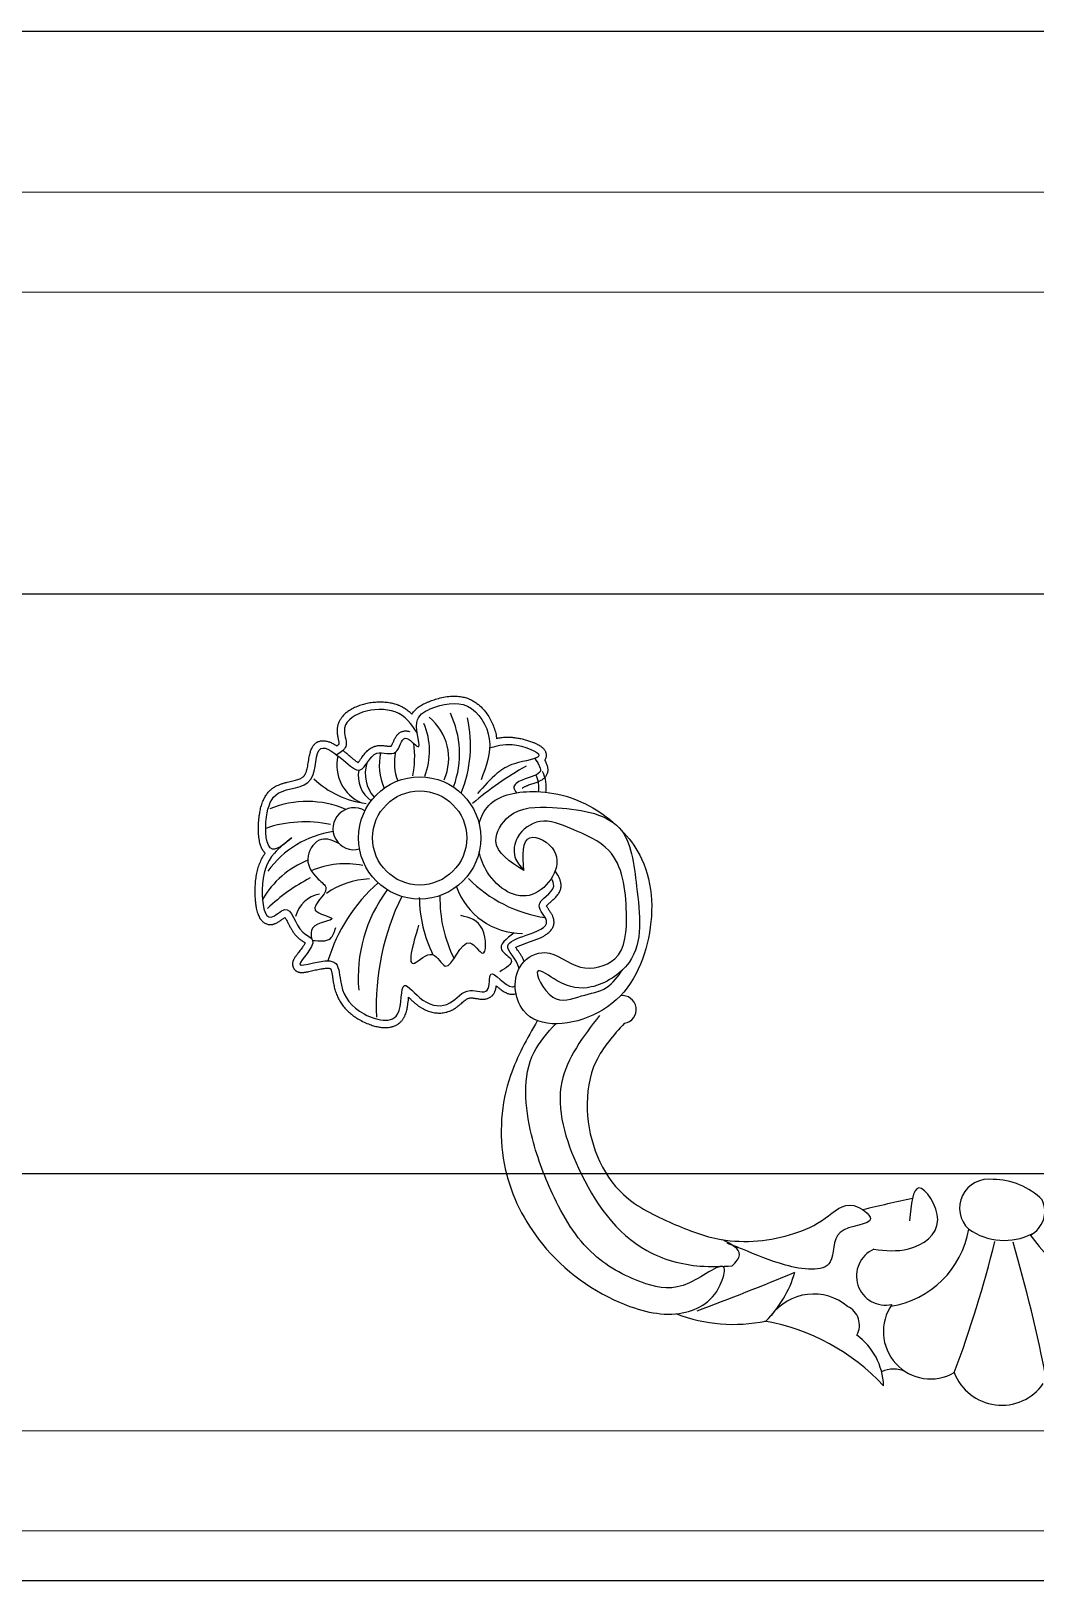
# Model space of a CAD drawing. Header units: millimetres. Extents: x -159343 to -156938, y -78749 to -77939.
# Drawn here: x -158958.1 to -158895, y -78577.1 to -78479.6 of the extents above; entities that cross this region are included whole.
import ezdxf

# ---------------------------------------------------------------- set-up
doc = ezdxf.new("R2010")
doc.units = ezdxf.units.MM
doc.header["$LTSCALE"] = 2
doc.header["$MEASUREMENT"] = 0
doc.layers.get('0').update_dxf_attribs({"linetype": 'CONTINUOUS'})
doc.layers.add('刀型线', color=67, linetype='CONTINUOUS', lineweight=9)
doc.layers.add('标注', color=7, linetype='CONTINUOUS', lineweight=25)
doc.layers.add('图层3', color=3, linetype='CONTINUOUS')
doc.layers.add('家具', color=3, linetype='CONTINUOUS')

# ---------------------------------------------------------------- blocks, each defined once
blk = doc.blocks.new('23545')
for radius in [3.842, 2.958]:
    blk.add_circle((54464.371, -41141.657), radius)
for centre, radius, start, end in [((54462.855, -41136.664), 3.342, 336.44436, 50.96104), ((54460.843, -41136.369), 6.032, 340.42007, 25.19403), ((54459.61, -41135.845), 7.956, 337.91099, 12.56486), ((54460.651, -41136.177), 4.341, 338.40041, 23.29096), ((54465.41, -41137.064), 3.58, 167.72608, 204.11094), ((54466.052, -41136.916), 3.273, 168.61836, 200.67154), ((54457.547, -41136.53), 6.511, 349.12274, 7.1763), ((54461.722, -41137.094), 2.559, 166.39477, 247.01781), ((54463.233, -41137.608), 2.283, 163.47918, 220.77994), ((54482.524, -41157.192), 23.096, 119.76304, 129.92913), ((54461.733, -41133.691), 5.846, 226.49109, 262.83866), ((54462.373, -41137.77), 1.864, 168.16374, 235.84369), ((54470.164, -41138.471), 1.71, 350.73183, 27.11846), ((54470.164, -41138.471), 2.171, 350.73183, 27.11846), ((54457.296, -41145.509), 6.148, 66.69375, 112.41128), ((54460.235, -41141.078), 1.317, 58.38064, 285.68382), ((54457.163, -41148.309), 7.664, 77.95507, 108.80996), ((54459.799, -41147.309), 6.115, 98.16224, 144.41889), ((54459.485, -41148.404), 5.766, 111.88554, 150.06115), ((54459.706, -41148.625), 5.351, 78.29183, 113.69683), ((54462.717, -41154.308), 11.409, 117.30424, 133.8957), ((54461.347, -41149.082), 4.85, 91.61808, 125.80493), ((54469.038, -41152.636), 10.937, 131.7306, 162.69435), ((54469.655, -41150.408), 9.15, 143.11408, 185.09067), ((54470.835, -41143.258), 4.398, 199.44877, 270.0665), ((54473.55, -41138.174), 8.586, 224.67014, 261.39942), ((54458.427, -41147.073), 1.918, 100.94482, 165.35263), ((54477.378, -41152.243), 15.737, 153.93643, 182.47718), ((54472.768, -41145.284), 8.424, 180.72103, 206.16035), ((54474.029, -41145.478), 8.384, 178.65045, 206.65674), ((54477.116, -41152.44), 0.875, 278.37858, 98.2556), ((54500.142, -41164.924), 1.815, 80.99468, 226.94773), ((54500.441, -41167.467), 4.337, 44.83837, 90.20666), ((54531.542, -41330.627), 170.199, 102.27413, 103.35158), ((54501.991, -41165.129), 1.687, 297.61707, 25.22765), ((54493.052, -41165.235), 5.938, 279.11929, 350.15561), ((54501.14, -41163.058), 3.898, 234.97166, 296.58082), ((54493.671, -41169.192), 1.832, 113.69006, 282.63831), ((54424.523, -41147.983), 78.368, 339.63029, 345.93389), ((54405.252, -41195.118), 100.429, 11.11444, 16.21969), ((54544.607, -41133.917), 53.102, 217.96023, 226.21257), ((54430.202, -41031.321), 149.259, 290.23013, 292.76608), ((54481.287, -41167.065), 6.936, 314.38106, 344.21116), ((54489.145, -41173.655), 3.328, 50.12581, 143.31016), ((54490.729, -41172.274), 1.296, 330.76108, 64.90837), ((54496.504, -41172.688), 2.972, 144.90744, 300.01834), ((54484.099, -41162.261), 9.971, 248.96469, 281.8002), ((54483.75, -41185.228), 13.397, 43.01167, 79.99563), ((54489.408, -41176.244), 4.141, 2.15212, 53.70844), ((54494.172, -41176.877), 1.832, 65.6532, 114.32885), ((54500.972, -41174.128), 3.19, 200.81214, 324.95177)]:
    blk.add_arc(centre, radius, start, end)
for points in [[(54456.337, -41141.641), (54455.117, -41142.357), (54454.741, -41140.331), (54455.481, -41138.845), (54457.525, -41137.966), (54458.153, -41136.035), (54459.578, -41136.773), (54460.629, -41137.373), (54461.67, -41136.336), (54462.869, -41136.249), (54463.464, -41135.387), (54464.266, -41135.916), (54464.188, -41134.403), (54465.034, -41133.549), (54467.37, -41133.372), (54468.752, -41135.43), (54468.23, -41137.994)], [(54464.217, -41135.048), (54462.824, -41133.73), (54459.636, -41134.95), (54459.732, -41135.897), (54459.157, -41136.432)], [(54468.777, -41135.997), (54470.189, -41135.791), (54471.868, -41136.474), (54470.34, -41136.991), (54469.25, -41137.586), (54468.013, -41138.868)], [(54471.609, -41136.653), (54471.963, -41137.421), (54470.811, -41138.013), (54470.292, -41138.5), (54470.469, -41138.814)], [(54470.916, -41143.702), (54469.161, -41141.833), (54469.987, -41140.305), (54472.727, -41139.745), (54476.915, -41141.02), (54478.012, -41144.706), (54477.535, -41149.483), (54475.153, -41151.025), (54473.027, -41150.634), (54471.815, -41150.012), (54472.735, -41151.66), (54474.551, -41151.589), (54476.124, -41151.056), (54477.145, -41149.934)], [(54459.295, -41142), (54458.203, -41141.745), (54457.354, -41142.784), (54457.998, -41144.247), (54458.481, -41144.827), (54457.81, -41146.185), (54458.86, -41146.72), (54457.649, -41147.309), (54457.573, -41147.988)], [(54464.306, -41147.145), (54464.041, -41149.52), (54465.188, -41148.992), (54465.981, -41149.707), (54467.533, -41148.252), (54468.328, -41148.904), (54468.313, -41147.399), (54466.96, -41146.54)], [(54457.638, -41148.093), (54458.757, -41147.971), (54459.093, -41147.292)], [(54475.675, -41152.816), (54473.309, -41156.987), (54474.36, -41162.419), (54478.66, -41167.595), (54482.014, -41168.566), (54484.031, -41168.559)], [(54471.768, -41153.142), (54470.08, -41156.596), (54469.687, -41162.126), (54471.84, -41166.873), (54476.971, -41170.852), (54480.694, -41171.547), (54483.272, -41169.758), (54483.523, -41168.686), (54481.332, -41169.624), (54478.593, -41169.68), (54475.338, -41167.849), (54472.724, -41164.022), (54471.402, -41160.309), (54471.567, -41155.132), (54472.924, -41153.341)], [(54477.243, -41153.306), (54475.463, -41155.695), (54474.909, -41158.756), (54477.192, -41164.076), (54480.273, -41165.885), (54483.322, -41166.895), (54487.899, -41166.528), (54489.87, -41165.564), (54491.664, -41164.766), (54492.722, -41165.599), (54490.812, -41166.45), (54490.181, -41168.312), (54487.379, -41168.507), (54484.672, -41167.508), (54483.714, -41167.135)], [(54492.935, -41167.514), (54495.12, -41167.48), (54496.945, -41165.668), (54495.762, -41163.656), (54495.176, -41165.715)], [(54484.031, -41168.559), (54484.486, -41167.853), (54483.432, -41166.913)]]:
    blk.add_spline(points, degree=3)
for points, knots in [([(54463.884, -41133.882), (54463.813, -41133.812), (54463.738, -41133.744), (54463.574, -41133.614), (54463.485, -41133.551), (54463.296, -41133.437), (54463.196, -41133.385), (54463.064, -41133.329), (54463.038, -41133.319), (54462.99, -41133.301), (54462.969, -41133.293), (54462.927, -41133.278), (54462.905, -41133.271), (54462.841, -41133.25), (54462.797, -41133.237), (54462.648, -41133.198), (54462.54, -41133.176), (54462.32, -41133.143), (54462.209, -41133.132), (54461.984, -41133.12), (54461.871, -41133.119), (54461.643, -41133.126), (54461.529, -41133.135), (54461.303, -41133.161), (54461.19, -41133.179), (54460.967, -41133.224), (54460.857, -41133.251), (54460.641, -41133.314), (54460.535, -41133.351), (54460.33, -41133.434), (54460.23, -41133.48), (54460.037, -41133.584), (54459.945, -41133.641), (54459.792, -41133.753), (54459.728, -41133.804), (54459.609, -41133.914), (54459.553, -41133.973), (54459.458, -41134.089), (54459.419, -41134.143), (54459.348, -41134.259), (54459.315, -41134.319), (54459.26, -41134.446), (54459.237, -41134.512), (54459.201, -41134.648), (54459.188, -41134.719), (54459.179, -41134.812), (54459.178, -41134.834), (54459.176, -41134.873), (54459.175, -41134.891), (54459.175, -41134.922), (54459.175, -41134.936), (54459.176, -41134.96), (54459.176, -41134.97), (54459.178, -41135.005), (54459.179, -41135.03), (54459.186, -41135.1), (54459.192, -41135.143), (54459.205, -41135.225), (54459.213, -41135.265), (54459.228, -41135.34), (54459.236, -41135.376), (54459.251, -41135.445), (54459.258, -41135.477), (54459.271, -41135.538), (54459.277, -41135.567), (54459.286, -41135.619), (54459.29, -41135.642), (54459.295, -41135.684), (54459.296, -41135.701), (54459.296, -41135.726), (54459.296, -41135.734), (54459.295, -41135.747), (54459.295, -41135.751), (54459.294, -41135.753), (54459.294, -41135.753), (54459.294, -41135.753)], [124.013197, 124.013197, 124.013197, 124.013197, 154.151526, 154.151526, 184.981832, 184.981832, 215.812137, 215.812137, 223.230654, 223.230654, 229.119389, 229.119389, 235.008124, 235.008124, 246.785594, 246.785594, 275.130973, 275.130973, 303.476352, 303.476352, 331.821731, 331.821731, 360.167111, 360.167111, 388.51249, 388.51249, 416.857869, 416.857869, 445.203248, 445.203248, 473.548628, 473.548628, 501.894007, 501.894007, 523.208012, 523.208012, 544.522018, 544.522018, 561.88202, 561.88202, 579.242022, 579.242022, 596.602024, 596.602024, 613.962026, 613.962026, 619.24629, 619.24629, 623.392399, 623.392399, 626.712776, 626.712776, 629.088009, 629.088009, 635.178413, 635.178413, 646.548216, 646.548216, 657.918018, 657.918018, 669.28782, 669.28782, 680.657622, 680.657622, 692.027425, 692.027425, 703.397227, 703.397227, 714.767029, 714.767029, 723.30435, 723.30435, 731.841672, 731.841672, 732.028621, 732.028621, 732.028621, 732.028621]), ([(54463.884, -41133.882), (54463.893, -41133.867), (54463.901, -41133.853), (54463.932, -41133.802), (54463.956, -41133.766), (54464.007, -41133.699), (54464.033, -41133.667), (54464.088, -41133.607), (54464.116, -41133.578), (54464.188, -41133.511), (54464.233, -41133.474), (54464.323, -41133.406), (54464.369, -41133.375), (54464.461, -41133.318), (54464.507, -41133.292), (54464.599, -41133.242), (54464.645, -41133.22), (54464.718, -41133.185), (54464.746, -41133.173), (54464.801, -41133.148), (54464.829, -41133.136), (54464.883, -41133.113), (54464.911, -41133.101), (54464.994, -41133.068), (54465.05, -41133.046), (54465.218, -41132.983), (54465.333, -41132.945), (54465.589, -41132.869), (54465.731, -41132.834), (54466.019, -41132.778), (54466.165, -41132.758), (54466.428, -41132.74), (54466.547, -41132.738), (54466.783, -41132.749), (54466.901, -41132.762), (54467.117, -41132.801), (54467.214, -41132.825), (54467.352, -41132.869), (54467.394, -41132.884), (54467.471, -41132.914), (54467.508, -41132.929), (54467.562, -41132.954), (54467.581, -41132.963), (54467.619, -41132.981), (54467.637, -41132.99), (54467.693, -41133.019), (54467.729, -41133.039), (54467.836, -41133.103), (54467.905, -41133.149), (54468.037, -41133.247), (54468.101, -41133.3), (54468.257, -41133.441), (54468.345, -41133.533), (54468.511, -41133.728), (54468.588, -41133.831), (54468.73, -41134.045), (54468.795, -41134.156), (54468.912, -41134.384), (54468.965, -41134.501), (54469.057, -41134.739), (54469.097, -41134.861), (54469.162, -41135.106), (54469.188, -41135.23), (54469.209, -41135.368), (54469.211, -41135.382), (54469.213, -41135.397)], [2201.175615, 2201.175615, 2201.175615, 2201.175615, 2204.896537, 2204.896537, 2214.513598, 2214.513598, 2224.130658, 2224.130658, 2233.747718, 2233.747718, 2248.116935, 2248.116935, 2262.486153, 2262.486153, 2276.85537, 2276.85537, 2291.224588, 2291.224588, 2300.082828, 2300.082828, 2309.060963, 2309.060963, 2318.039099, 2318.039099, 2335.995371, 2335.995371, 2371.907914, 2371.907914, 2415.547035, 2415.547035, 2459.186156, 2459.186156, 2494.299778, 2494.299778, 2529.4134, 2529.4134, 2558.723023, 2558.723023, 2571.45382, 2571.45382, 2582.704452, 2582.704452, 2588.655999, 2588.655999, 2594.607547, 2594.607547, 2606.510642, 2606.510642, 2630.316832, 2630.316832, 2654.123022, 2654.123022, 2691.075359, 2691.075359, 2728.027697, 2728.027697, 2764.980035, 2764.980035, 2801.932372, 2801.932372, 2838.88471, 2838.88471, 2875.837048, 2875.837048, 2880.064369, 2880.064369, 2880.064369, 2880.064369]), ([(54462.576, -41135.891), (54462.578, -41135.889), (54462.579, -41135.887), (54462.583, -41135.881), (54462.587, -41135.876), (54462.597, -41135.86), (54462.605, -41135.846), (54462.622, -41135.815), (54462.631, -41135.798), (54462.65, -41135.759), (54462.66, -41135.737), (54462.681, -41135.692), (54462.692, -41135.669), (54462.714, -41135.619), (54462.725, -41135.593), (54462.749, -41135.539), (54462.761, -41135.512), (54462.788, -41135.456), (54462.802, -41135.427), (54462.833, -41135.368), (54462.85, -41135.338), (54462.883, -41135.284), (54462.898, -41135.26), (54462.933, -41135.212), (54462.952, -41135.188), (54462.992, -41135.144), (54463.01, -41135.124), (54463.052, -41135.086), (54463.076, -41135.066), (54463.122, -41135.033), (54463.145, -41135.019), (54463.193, -41134.992), (54463.219, -41134.98), (54463.274, -41134.958), (54463.303, -41134.949), (54463.363, -41134.935), (54463.394, -41134.93), (54463.433, -41134.927), (54463.441, -41134.927), (54463.457, -41134.926), (54463.465, -41134.926), (54463.488, -41134.926), (54463.502, -41134.926), (54463.545, -41134.929), (54463.572, -41134.932), (54463.622, -41134.941), (54463.646, -41134.947), (54463.691, -41134.96), (54463.712, -41134.967), (54463.736, -41134.975), (54463.739, -41134.977), (54463.742, -41134.978)], [1765.250202, 1765.250202, 1765.250202, 1765.250202, 1767.413849, 1767.413849, 1771.741142, 1771.741142, 1779.963249, 1779.963249, 1788.185355, 1788.185355, 1796.407461, 1796.407461, 1804.629568, 1804.629568, 1812.851674, 1812.851674, 1821.07378, 1821.07378, 1829.295887, 1829.295887, 1837.517993, 1837.517993, 1843.733585, 1843.733585, 1849.949176, 1849.949176, 1854.815947, 1854.815947, 1859.682717, 1859.682717, 1863.624139, 1863.624139, 1867.56556, 1867.56556, 1871.506982, 1871.506982, 1875.448404, 1875.448404, 1876.451967, 1876.451967, 1877.45553, 1877.45553, 1879.462656, 1879.462656, 1883.36741, 1883.36741, 1887.272164, 1887.272164, 1891.176918, 1891.176918, 1891.777156, 1891.777156, 1891.777156, 1891.777156]), ([(54469.213, -41135.397), (54469.26, -41135.386), (54469.308, -41135.376), (54469.448, -41135.351), (54469.543, -41135.338), (54469.739, -41135.321), (54469.842, -41135.316), (54469.99, -41135.318), (54470.031, -41135.319), (54470.11, -41135.323), (54470.148, -41135.325), (54470.22, -41135.331), (54470.256, -41135.334), (54470.327, -41135.342), (54470.363, -41135.347), (54470.489, -41135.365), (54470.581, -41135.381), (54470.764, -41135.418), (54470.855, -41135.44), (54471.036, -41135.487), (54471.124, -41135.513), (54471.298, -41135.568), (54471.382, -41135.598), (54471.521, -41135.651), (54471.577, -41135.675), (54471.686, -41135.723), (54471.739, -41135.748), (54471.824, -41135.793), (54471.857, -41135.811), (54471.923, -41135.85), (54471.955, -41135.871), (54472.009, -41135.909), (54472.032, -41135.926), (54472.076, -41135.962), (54472.099, -41135.981), (54472.138, -41136.019), (54472.155, -41136.037), (54472.189, -41136.075), (54472.205, -41136.097), (54472.234, -41136.139), (54472.247, -41136.159), (54472.271, -41136.203), (54472.282, -41136.227), (54472.3, -41136.275), (54472.308, -41136.298), (54472.32, -41136.346), (54472.324, -41136.372), (54472.33, -41136.425), (54472.331, -41136.453), (54472.328, -41136.51), (54472.325, -41136.538), (54472.314, -41136.589), (54472.308, -41136.611), (54472.294, -41136.653), (54472.286, -41136.673), (54472.268, -41136.711), (54472.258, -41136.728), (54472.243, -41136.754), (54472.237, -41136.762), (54472.232, -41136.771)], [70.317075, 70.317075, 70.317075, 70.317075, 86.053018, 86.053018, 114.737358, 114.737358, 143.421697, 143.421697, 154.486639, 154.486639, 164.075337, 164.075337, 172.971691, 172.971691, 181.868044, 181.868044, 204.435942, 204.435942, 227.00384, 227.00384, 249.571737, 249.571737, 272.139635, 272.139635, 288.382513, 288.382513, 304.625391, 304.625391, 315.730985, 315.730985, 326.836579, 326.836579, 335.01176, 335.01176, 343.186941, 343.186941, 349.4926, 349.4926, 355.79826, 355.79826, 360.744503, 360.744503, 365.690747, 365.690747, 369.655522, 369.655522, 373.620297, 373.620297, 377.585072, 377.585072, 381.549847, 381.549847, 384.730442, 384.730442, 387.911036, 387.911036, 391.091631, 391.091631, 392.810012, 392.810012, 392.810012, 392.810012]), ([(54454.653, -41142.606), (54454.643, -41142.597), (54454.634, -41142.587), (54454.604, -41142.556), (54454.585, -41142.533), (54454.55, -41142.488), (54454.533, -41142.465), (54454.495, -41142.406), (54454.474, -41142.37), (54454.437, -41142.296), (54454.42, -41142.259), (54454.39, -41142.184), (54454.376, -41142.146), (54454.352, -41142.07), (54454.34, -41142.031), (54454.315, -41141.931), (54454.301, -41141.87), (54454.279, -41141.745), (54454.269, -41141.681), (54454.254, -41141.552), (54454.248, -41141.486), (54454.238, -41141.353), (54454.235, -41141.286), (54454.229, -41141.079), (54454.231, -41140.937), (54454.244, -41140.654), (54454.256, -41140.513), (54454.276, -41140.34), (54454.28, -41140.305), (54454.295, -41140.191), (54454.307, -41140.113), (54454.341, -41139.924), (54454.365, -41139.815), (54454.422, -41139.601), (54454.455, -41139.497), (54454.525, -41139.315), (54454.56, -41139.237), (54454.639, -41139.084), (54454.683, -41139.01), (54454.781, -41138.868), (54454.834, -41138.8), (54454.943, -41138.683), (54454.996, -41138.633), (54455.109, -41138.54), (54455.169, -41138.496), (54455.243, -41138.451), (54455.253, -41138.444), (54455.274, -41138.432), (54455.284, -41138.426), (54455.316, -41138.409), (54455.337, -41138.397), (54455.4, -41138.365), (54455.442, -41138.346), (54455.548, -41138.3), (54455.612, -41138.277), (54455.739, -41138.234), (54455.802, -41138.216), (54455.927, -41138.181), (54455.989, -41138.165), (54456.111, -41138.136), (54456.171, -41138.122), (54456.288, -41138.095), (54456.345, -41138.081), (54456.455, -41138.055), (54456.509, -41138.041), (54456.611, -41138.013), (54456.659, -41137.998), (54456.751, -41137.967), (54456.793, -41137.952), (54456.872, -41137.918), (54456.908, -41137.901), (54456.966, -41137.869), (54456.989, -41137.854), (54457.032, -41137.824), (54457.051, -41137.809), (54457.086, -41137.778), (54457.101, -41137.762), (54457.12, -41137.739), (54457.126, -41137.732), (54457.134, -41137.721), (54457.137, -41137.717), (54457.142, -41137.709), (54457.145, -41137.706), (54457.152, -41137.694), (54457.157, -41137.686), (54457.174, -41137.658), (54457.186, -41137.635), (54457.209, -41137.583), (54457.221, -41137.555), (54457.243, -41137.493), (54457.254, -41137.46), (54457.274, -41137.389), (54457.284, -41137.351), (54457.306, -41137.257), (54457.319, -41137.198), (54457.342, -41137.076), (54457.353, -41137.013), (54457.374, -41136.884), (54457.385, -41136.819), (54457.406, -41136.688), (54457.417, -41136.622), (54457.439, -41136.507), (54457.449, -41136.457), (54457.471, -41136.357), (54457.483, -41136.307), (54457.509, -41136.219), (54457.521, -41136.181), (54457.548, -41136.105), (54457.563, -41136.066), (54457.595, -41135.997), (54457.611, -41135.967), (54457.647, -41135.905), (54457.667, -41135.875), (54457.708, -41135.82), (54457.728, -41135.796), (54457.772, -41135.749), (54457.796, -41135.727), (54457.849, -41135.683), (54457.878, -41135.663), (54457.923, -41135.636), (54457.937, -41135.628), (54457.966, -41135.613), (54457.981, -41135.607), (54458.026, -41135.588), (54458.057, -41135.577), (54458.118, -41135.56), (54458.148, -41135.554), (54458.208, -41135.546), (54458.237, -41135.543), (54458.294, -41135.541), (54458.322, -41135.541), (54458.376, -41135.545), (54458.403, -41135.548), (54458.467, -41135.557), (54458.504, -41135.565), (54458.577, -41135.583), (54458.612, -41135.593), (54458.68, -41135.617), (54458.714, -41135.63), (54458.78, -41135.658), (54458.812, -41135.673), (54458.894, -41135.713), (54458.943, -41135.739), (54459.039, -41135.794), (54459.087, -41135.824), (54459.145, -41135.861), (54459.156, -41135.868), (54459.166, -41135.875)], [197.097982, 197.097982, 197.097982, 197.097982, 200.37392, 200.37392, 207.692731, 207.692731, 215.011542, 215.011542, 226.243212, 226.243212, 237.474881, 237.474881, 248.70655, 248.70655, 259.93822, 259.93822, 277.168875, 277.168875, 294.39953, 294.39953, 311.630185, 311.630185, 328.86084, 328.86084, 364.465033, 364.465033, 400.069227, 400.069227, 409.387485, 409.387485, 430.194786, 430.194786, 460.62032, 460.62032, 491.045853, 491.045853, 515.289359, 515.289359, 539.532866, 539.532866, 563.776372, 563.776372, 583.863894, 583.863894, 603.951415, 603.951415, 607.224509, 607.224509, 610.497603, 610.497603, 617.043791, 617.043791, 630.136166, 630.136166, 649.929385, 649.929385, 669.722604, 669.722604, 689.515823, 689.515823, 709.309042, 709.309042, 729.102261, 729.102261, 748.895481, 748.895481, 768.6887, 768.6887, 788.481919, 788.481919, 808.275138, 808.275138, 824.103203, 824.103203, 839.931268, 839.931268, 855.759333, 855.759333, 861.562474, 861.562474, 865.345262, 865.345262, 868.428287, 868.428287, 874.594335, 874.594335, 888.535504, 888.535504, 902.476673, 902.476673, 916.417843, 916.417843, 930.359012, 930.359012, 950.327319, 950.327319, 970.295626, 970.295626, 990.263933, 990.263933, 1010.23224, 1010.23224, 1025.500916, 1025.500916, 1040.769592, 1040.769592, 1052.492634, 1052.492634, 1064.215675, 1064.215675, 1073.42842, 1073.42842, 1082.641164, 1082.641164, 1089.859344, 1089.859344, 1097.077525, 1097.077525, 1104.295706, 1104.295706, 1107.52697, 1107.52697, 1110.758235, 1110.758235, 1117.389737, 1117.389737, 1124.02124, 1124.02124, 1130.652743, 1130.652743, 1137.284245, 1137.284245, 1143.915748, 1143.915748, 1153.852605, 1153.852605, 1163.789462, 1163.789462, 1173.726319, 1173.726319, 1183.663175, 1183.663175, 1198.880467, 1198.880467, 1214.097758, 1214.097758, 1217.411417, 1217.411417, 1217.411417, 1217.411417]), ([(54459.294, -41135.753), (54459.294, -41135.754), (54459.292, -41135.757), (54459.287, -41135.765), (54459.283, -41135.77), (54459.272, -41135.782), (54459.266, -41135.789), (54459.25, -41135.806), (54459.24, -41135.814), (54459.213, -41135.838), (54459.195, -41135.853), (54459.171, -41135.871), (54459.169, -41135.873), (54459.166, -41135.875)], [750.262642, 750.262642, 750.262642, 750.262642, 758.436962, 758.436962, 766.611282, 766.611282, 774.785602, 774.785602, 782.959922, 782.959922, 795.018473, 795.018473, 796.270114, 796.270114, 796.270114, 796.270114]), ([(54459.551, -41136.154), (54459.585, -41136.181), (54459.62, -41136.209), (54459.701, -41136.275), (54459.747, -41136.313), (54459.814, -41136.369), (54459.834, -41136.386), (54459.87, -41136.417), (54459.886, -41136.431), (54459.933, -41136.47), (54459.962, -41136.496), (54460.041, -41136.564), (54460.089, -41136.606), (54460.181, -41136.684), (54460.225, -41136.72), (54460.299, -41136.779), (54460.331, -41136.803), (54460.389, -41136.845), (54460.416, -41136.863), (54460.458, -41136.889), (54460.475, -41136.899), (54460.493, -41136.908), (54460.496, -41136.91), (54460.5, -41136.912)], [1258.75979, 1258.75979, 1258.75979, 1258.75979, 1270.035728, 1270.035728, 1285.580913, 1285.580913, 1292.403028, 1292.403028, 1297.948871, 1297.948871, 1308.509096, 1308.509096, 1326.48419, 1326.48419, 1344.459284, 1344.459284, 1358.772208, 1358.772208, 1373.085132, 1373.085132, 1384.271469, 1384.271469, 1386.96384, 1386.96384, 1386.96384, 1386.96384]), ([(54460.5, -41136.912), (54460.51, -41136.9), (54460.522, -41136.887), (54460.549, -41136.854), (54460.564, -41136.836), (54460.595, -41136.795), (54460.611, -41136.773), (54460.645, -41136.725), (54460.663, -41136.7), (54460.7, -41136.647), (54460.72, -41136.62), (54460.767, -41136.552), (54460.797, -41136.511), (54460.859, -41136.428), (54460.892, -41136.385), (54460.963, -41136.3), (54461.001, -41136.257), (54461.075, -41136.181), (54461.11, -41136.149), (54461.185, -41136.086), (54461.225, -41136.055), (54461.302, -41136.003), (54461.339, -41135.982), (54461.416, -41135.942), (54461.457, -41135.924), (54461.509, -41135.905), (54461.518, -41135.902), (54461.536, -41135.896), (54461.545, -41135.893), (54461.572, -41135.885), (54461.59, -41135.88), (54461.648, -41135.866), (54461.688, -41135.859), (54461.764, -41135.849), (54461.801, -41135.846), (54461.873, -41135.843), (54461.908, -41135.842), (54461.975, -41135.844), (54462.008, -41135.845), (54462.083, -41135.851), (54462.125, -41135.855), (54462.205, -41135.864), (54462.243, -41135.868), (54462.315, -41135.877), (54462.348, -41135.881), (54462.41, -41135.888), (54462.438, -41135.891), (54462.489, -41135.894), (54462.511, -41135.895), (54462.543, -41135.894), (54462.554, -41135.893), (54462.568, -41135.892), (54462.573, -41135.891), (54462.576, -41135.891)], [1473.587254, 1473.587254, 1473.587254, 1473.587254, 1484.017982, 1484.017982, 1494.44871, 1494.44871, 1504.879437, 1504.879437, 1515.310165, 1515.310165, 1525.740893, 1525.740893, 1540.126746, 1540.126746, 1554.512599, 1554.512599, 1568.898453, 1568.898453, 1580.081765, 1580.081765, 1591.265078, 1591.265078, 1600.115269, 1600.115269, 1608.96546, 1608.96546, 1610.811542, 1610.811542, 1612.657623, 1612.657623, 1616.349786, 1616.349786, 1624.66002, 1624.66002, 1632.970253, 1632.970253, 1641.280487, 1641.280487, 1649.59072, 1649.59072, 1661.230776, 1661.230776, 1672.870832, 1672.870832, 1684.510888, 1684.510888, 1696.150944, 1696.150944, 1707.791, 1707.791, 1716.531106, 1716.531106, 1721.859687, 1721.859687, 1721.859687, 1721.859687]), ([(54472.232, -41136.771), (54472.235, -41136.776), (54472.238, -41136.781), (54472.264, -41136.827), (54472.285, -41136.868), (54472.322, -41136.943), (54472.336, -41136.976), (54472.364, -41137.045), (54472.377, -41137.08), (54472.397, -41137.148), (54472.405, -41137.179), (54472.418, -41137.244), (54472.423, -41137.278), (54472.428, -41137.342), (54472.428, -41137.371), (54472.426, -41137.432), (54472.423, -41137.464), (54472.416, -41137.506), (54472.414, -41137.516), (54472.41, -41137.536), (54472.408, -41137.546), (54472.4, -41137.575), (54472.394, -41137.594), (54472.377, -41137.643), (54472.364, -41137.671), (54472.337, -41137.725), (54472.321, -41137.751), (54472.289, -41137.799), (54472.272, -41137.821), (54472.236, -41137.862), (54472.218, -41137.881), (54472.182, -41137.917), (54472.163, -41137.933), (54472.126, -41137.964), (54472.107, -41137.978), (54472.059, -41138.012), (54472.029, -41138.03), (54471.971, -41138.064), (54471.942, -41138.079), (54471.884, -41138.108), (54471.855, -41138.121), (54471.797, -41138.146), (54471.768, -41138.157), (54471.696, -41138.186), (54471.652, -41138.202), (54471.565, -41138.232), (54471.521, -41138.247), (54471.434, -41138.276), (54471.39, -41138.29), (54471.305, -41138.319), (54471.262, -41138.333), (54471.179, -41138.363), (54471.138, -41138.378), (54471.072, -41138.403), (54471.045, -41138.414), (54470.998, -41138.434), (54470.977, -41138.443), (54470.936, -41138.462), (54470.916, -41138.471), (54470.871, -41138.494), (54470.846, -41138.507), (54470.824, -41138.52)], [40.809193, 40.809193, 40.809193, 40.809193, 42.495219, 42.495219, 54.735844, 54.735844, 64.026002, 64.026002, 73.31616, 73.31616, 80.620352, 80.620352, 87.924544, 87.924544, 93.639636, 93.639636, 99.354728, 99.354728, 101.11378, 101.11378, 102.872832, 102.872832, 106.390937, 106.390937, 111.935737, 111.935737, 117.480537, 117.480537, 123.025337, 123.025337, 128.570137, 128.570137, 134.114937, 134.114937, 139.659737, 139.659737, 148.358368, 148.358368, 157.056998, 157.056998, 165.755629, 165.755629, 174.454259, 174.454259, 187.633656, 187.633656, 200.813052, 200.813052, 213.992448, 213.992448, 227.171845, 227.171845, 240.351241, 240.351241, 249.356152, 249.356152, 256.856042, 256.856042, 264.355931, 264.355931, 274.858457, 274.858457, 274.858457, 274.858457]), ([(54468.107, -41140.757), (54468.218, -41140.314), (54468.894, -41138.988), (54472.216, -41138.44), (54475.776, -41139.694), (54479.069, -41143.15), (54479.141, -41148.449), (54476.522, -41153.16), (54470.494, -41153.889), (54470.097, -41149.66), (54472.583, -41148.415), (54474.26, -41150.2), (54477.299, -41149.448), (54477.483, -41145.936), (54477.009, -41142.388), (54474.138, -41141.173), (54472.025, -41140.275), (54470.423, -41141.362), (54470.18, -41142.836), (54470.686, -41143.432), (54470.916, -41143.702), (54470.86, -41142.752), (54470.76, -41141.015), (54473.922, -41142.641), (54471.519, -41146.29), (54468.848, -41144.555), (54468.215, -41142.986), (54468.111, -41142.538)], [1520.772684, 1520.772684, 1520.772684, 1520.772684, 1677.525315, 2046.631684, 2539.147336, 3003.047091, 3631.184208, 4263.555598, 4812.858493, 5156.699383, 5347.856745, 5632.679408, 5893.626071, 6245.08474, 6724.940195, 7045.770818, 7286.659396, 7488.025369, 7633.682155, 7754.25441, 7754.25441, 7754.25441, 8001.185374, 8205.87036, 8567.470423, 8936.163423, 9079.989566, 9079.989566, 9079.989566, 9079.989566]), ([(54470.824, -41138.52), (54470.827, -41138.524), (54470.83, -41138.527), (54470.833, -41138.531), (54470.833, -41138.531), (54470.833, -41138.531)], [377.125134, 377.125134, 377.125134, 377.125134, 378.556282, 378.556282, 378.570738, 378.570738, 378.570738, 378.570738]), ([(54456.337, -41141.641), (54455.938, -41141.954), (54454.882, -41142.783), (54454.295, -41144.344), (54454.647, -41147.277), (54456.276, -41145.509), (54456.556, -41147.55), (54458.23, -41148.124), (54455.623, -41150.435), (54459.291, -41148.736), (54459.335, -41151.126), (54460.217, -41152.69), (54463.486, -41153.728), (54463.034, -41150.07), (54464.601, -41152.213), (54466.338, -41152.353), (54467.244, -41150.917), (54468.905, -41151.672), (54468.577, -41149.361), (54469.867, -41151.182), (54470.328, -41150.995), (54470.379, -41150.955)], [0, 0, 0, 0, 173.028622, 459.036791, 672.377874, 785.528233, 1000.963722, 1095.885372, 1294.717712, 1547.775924, 1690.880953, 1958.073756, 2240.199719, 2459.618102, 2634.555277, 2835.284358, 3012.10264, 3138.360395, 3258.973424, 3444.741507, 3471.464687, 3471.464687, 3471.464687, 3471.464687]), ([(54454.653, -41142.606), (54454.646, -41142.616), (54454.64, -41142.625), (54454.567, -41142.73), (54454.505, -41142.829), (54454.393, -41143.036), (54454.342, -41143.143), (54454.252, -41143.366), (54454.212, -41143.482), (54454.143, -41143.722), (54454.114, -41143.847), (54454.067, -41144.105), (54454.049, -41144.239), (54454.022, -41144.518), (54454.014, -41144.663), (54454.008, -41144.871), (54454.008, -41144.929), (54454.007, -41145.047), (54454.008, -41145.107), (54454.012, -41145.289), (54454.018, -41145.412), (54454.034, -41145.625), (54454.043, -41145.715), (54454.066, -41145.892), (54454.08, -41145.979), (54454.109, -41146.125), (54454.122, -41146.184), (54454.153, -41146.301), (54454.17, -41146.358), (54454.204, -41146.457), (54454.221, -41146.499), (54454.258, -41146.583), (54454.278, -41146.624), (54454.319, -41146.697), (54454.339, -41146.729), (54454.384, -41146.792), (54454.409, -41146.823), (54454.458, -41146.876), (54454.482, -41146.9), (54454.533, -41146.944), (54454.561, -41146.965), (54454.622, -41147.005), (54454.655, -41147.023), (54454.724, -41147.054), (54454.761, -41147.068), (54454.831, -41147.086), (54454.864, -41147.093), (54454.93, -41147.101), (54454.963, -41147.102), (54455.029, -41147.101), (54455.061, -41147.098), (54455.105, -41147.091), (54455.117, -41147.089), (54455.137, -41147.085), (54455.146, -41147.083), (54455.176, -41147.076), (54455.197, -41147.07), (54455.237, -41147.058), (54455.256, -41147.051), (54455.303, -41147.032), (54455.33, -41147.02), (54455.381, -41146.995), (54455.405, -41146.982), (54455.452, -41146.956), (54455.474, -41146.943), (54455.518, -41146.916), (54455.539, -41146.902), (54455.59, -41146.868), (54455.619, -41146.848), (54455.676, -41146.807), (54455.703, -41146.788), (54455.756, -41146.75), (54455.781, -41146.732), (54455.829, -41146.698), (54455.851, -41146.682), (54455.882, -41146.662), (54455.891, -41146.656), (54455.9, -41146.651)], [215.165782, 215.165782, 215.165782, 215.165782, 218.958652, 218.958652, 257.597592, 257.597592, 296.236531, 296.236531, 334.875471, 334.875471, 373.51441, 373.51441, 412.15335, 412.15335, 450.79229, 450.79229, 465.421163, 465.421163, 480.050037, 480.050037, 509.307785, 509.307785, 530.687254, 530.687254, 552.066723, 552.066723, 567.152876, 567.152876, 582.239029, 582.239029, 593.718154, 593.718154, 605.197279, 605.197279, 614.207646, 614.207646, 623.218013, 623.218013, 630.292221, 630.292221, 637.36643, 637.36643, 644.440639, 644.440639, 651.514847, 651.514847, 657.453612, 657.453612, 663.392377, 663.392377, 669.331141, 669.331141, 671.534655, 671.534655, 673.210002, 673.210002, 677.48717, 677.48717, 681.764337, 681.764337, 688.529529, 688.529529, 695.29472, 695.29472, 702.059912, 702.059912, 708.825103, 708.825103, 718.986845, 718.986845, 729.148586, 729.148586, 739.310327, 739.310327, 749.472069, 749.472069, 754.267105, 754.267105, 754.267105, 754.267105]), ([(54472.349, -41145.928), (54472.354, -41145.92), (54472.362, -41145.91), (54472.381, -41145.886), (54472.393, -41145.873), (54472.42, -41145.844), (54472.436, -41145.829), (54472.47, -41145.796), (54472.488, -41145.779), (54472.528, -41145.743), (54472.549, -41145.724), (54472.602, -41145.678), (54472.635, -41145.649), (54472.703, -41145.59), (54472.739, -41145.559), (54472.811, -41145.493), (54472.848, -41145.459), (54472.915, -41145.392), (54472.946, -41145.36), (54473.006, -41145.291), (54473.036, -41145.255), (54473.087, -41145.185), (54473.109, -41145.152), (54473.15, -41145.082), (54473.17, -41145.045), (54473.201, -41144.973), (54473.214, -41144.939), (54473.236, -41144.869), (54473.245, -41144.831), (54473.255, -41144.776), (54473.257, -41144.758), (54473.26, -41144.729), (54473.261, -41144.719), (54473.262, -41144.698), (54473.263, -41144.688), (54473.264, -41144.657), (54473.264, -41144.637), (54473.262, -41144.581), (54473.259, -41144.547), (54473.249, -41144.481), (54473.243, -41144.449), (54473.229, -41144.389), (54473.221, -41144.36), (54473.204, -41144.305), (54473.195, -41144.279), (54473.172, -41144.217), (54473.158, -41144.182), (54473.129, -41144.115), (54473.115, -41144.084), (54473.093, -41144.036), (54473.085, -41144.018), (54472.894, -41143.718)], [4280.133631, 4280.133631, 4280.133631, 4280.133631, 4289.638806, 4289.638806, 4299.143981, 4299.143981, 4308.649156, 4308.649156, 4318.154332, 4318.154332, 4327.659507, 4327.659507, 4341.092314, 4341.092314, 4354.525122, 4354.525122, 4367.95793, 4367.95793, 4379.183145, 4379.183145, 4390.40836, 4390.40836, 4399.189003, 4399.189003, 4407.969646, 4407.969646, 4415.043442, 4415.043442, 4422.117237, 4422.117237, 4425.327498, 4425.327498, 4427.201291, 4427.201291, 4429.075085, 4429.075085, 4432.822672, 4432.822672, 4439.66178, 4439.66178, 4446.500888, 4446.500888, 4453.339996, 4453.339996, 4460.179104, 4460.179104, 4470.15218, 4470.15218, 4480.125256, 4480.125256, 4486.23642, 4486.23642, 4486.23642, 4486.23642]), ([(54470.618, -41149.867), (54470.475, -41149.204), (54469.32, -41148.387), (54471.138, -41147.751), (54472.915, -41147.125), (54471.275, -41145.698), (54473.051, -41145.038), (54472.737, -41144.363), (54472.659, -41144.195)], [3589.07996, 3589.07996, 3589.07996, 3589.07996, 3777.572228, 3933.944149, 4119.251368, 4245.223946, 4426.142293, 4486.23642, 4486.23642, 4486.23642, 4486.23642]), ([(54470.412, -41148.538), (54470.432, -41148.526), (54470.456, -41148.513), (54470.51, -41148.485), (54470.54, -41148.47), (54470.605, -41148.441), (54470.64, -41148.426), (54470.713, -41148.395), (54470.752, -41148.38), (54470.858, -41148.339), (54470.926, -41148.314), (54471.07, -41148.262), (54471.144, -41148.236), (54471.296, -41148.183), (54471.374, -41148.156), (54471.529, -41148.1), (54471.608, -41148.071), (54471.763, -41148.01), (54471.84, -41147.979), (54471.974, -41147.92), (54472.032, -41147.893), (54472.144, -41147.836), (54472.2, -41147.806), (54472.295, -41147.749), (54472.336, -41147.722), (54472.416, -41147.666), (54472.455, -41147.635), (54472.523, -41147.576), (54472.552, -41147.548), (54472.609, -41147.487), (54472.636, -41147.454), (54472.682, -41147.391), (54472.701, -41147.361), (54472.736, -41147.297), (54472.753, -41147.263), (54472.78, -41147.191), (54472.792, -41147.154), (54472.81, -41147.076), (54472.816, -41147.036), (54472.822, -41146.955), (54472.822, -41146.914), (54472.817, -41146.857), (54472.815, -41146.841), (54472.811, -41146.815), (54472.809, -41146.804), (54472.806, -41146.786), (54472.804, -41146.778), (54472.801, -41146.761), (54472.799, -41146.753), (54472.793, -41146.73), (54472.789, -41146.715), (54472.775, -41146.668), (54472.764, -41146.638), (54472.741, -41146.581), (54472.729, -41146.555), (54472.704, -41146.504), (54472.691, -41146.479), (54472.665, -41146.432), (54472.651, -41146.41), (54472.618, -41146.356), (54472.598, -41146.325), (54472.559, -41146.266), (54472.54, -41146.238), (54472.503, -41146.183), (54472.485, -41146.157), (54472.452, -41146.107), (54472.436, -41146.083), (54472.408, -41146.038), (54472.395, -41146.017), (54472.373, -41145.979), (54472.364, -41145.962), (54472.354, -41145.941), (54472.351, -41145.934), (54472.349, -41145.928)], [3839.392279, 3839.392279, 3839.392279, 3839.392279, 3852.543477, 3852.543477, 3865.694675, 3865.694675, 3878.845874, 3878.845874, 3891.997072, 3891.997072, 3913.069252, 3913.069252, 3934.141433, 3934.141433, 3955.213613, 3955.213613, 3976.285793, 3976.285793, 3997.357974, 3997.357974, 4013.607732, 4013.607732, 4029.85749, 4029.85749, 4042.36193, 4042.36193, 4054.86637, 4054.86637, 4064.670069, 4064.670069, 4074.473769, 4074.473769, 4082.277203, 4082.277203, 4090.080637, 4090.080637, 4097.884072, 4097.884072, 4105.687506, 4105.687506, 4113.49094, 4113.49094, 4116.580382, 4116.580382, 4118.612644, 4118.612644, 4120.235576, 4120.235576, 4121.858508, 4121.858508, 4125.104373, 4125.104373, 4132.109072, 4132.109072, 4139.11377, 4139.11377, 4146.118469, 4146.118469, 4153.123167, 4153.123167, 4163.400068, 4163.400068, 4173.676969, 4173.676969, 4183.95387, 4183.95387, 4194.230771, 4194.230771, 4204.507672, 4204.507672, 4214.784574, 4214.784574, 4220.125964, 4220.125964, 4220.125964, 4220.125964]), ([(54455.9, -41146.651), (54455.912, -41146.668), (54455.925, -41146.689), (54455.954, -41146.736), (54455.968, -41146.762), (54456, -41146.819), (54456.016, -41146.849), (54456.049, -41146.914), (54456.067, -41146.948), (54456.111, -41147.035), (54456.139, -41147.09), (54456.199, -41147.203), (54456.23, -41147.262), (54456.298, -41147.381), (54456.334, -41147.442), (54456.413, -41147.563), (54456.455, -41147.624), (54456.54, -41147.733), (54456.582, -41147.782), (54456.641, -41147.845), (54456.655, -41147.859), (54456.685, -41147.889), (54456.701, -41147.903), (54456.723, -41147.924), (54456.73, -41147.93), (54456.745, -41147.943), (54456.752, -41147.949), (54456.773, -41147.967), (54456.787, -41147.978), (54456.828, -41148.012), (54456.856, -41148.033), (54456.92, -41148.079), (54456.955, -41148.103), (54457.022, -41148.148), (54457.054, -41148.168), (54457.105, -41148.202), (54457.127, -41148.216), (54457.155, -41148.236), (54457.164, -41148.242), (54457.173, -41148.248)], [860.158566, 860.158566, 860.158566, 860.158566, 872.013931, 872.013931, 883.869296, 883.869296, 895.724661, 895.724661, 907.580026, 907.580026, 925.004313, 925.004313, 942.428601, 942.428601, 959.852888, 959.852888, 977.277175, 977.277175, 991.695044, 991.695044, 996.17099, 996.17099, 1000.733889, 1000.733889, 1002.775395, 1002.775395, 1004.816902, 1004.816902, 1008.899914, 1008.899914, 1017.065939, 1017.065939, 1028.469785, 1028.469785, 1039.87363, 1039.87363, 1049.36295, 1049.36295, 1054.372734, 1054.372734, 1054.372734, 1054.372734]), ([(54457.173, -41148.248), (54457.165, -41148.265), (54457.156, -41148.284), (54457.134, -41148.326), (54457.122, -41148.348), (54457.093, -41148.395), (54457.077, -41148.42), (54457.044, -41148.471), (54457.025, -41148.498), (54456.978, -41148.565), (54456.947, -41148.607), (54456.882, -41148.692), (54456.849, -41148.735), (54456.783, -41148.82), (54456.75, -41148.863), (54456.692, -41148.937), (54456.668, -41148.968), (54456.621, -41149.031), (54456.598, -41149.062), (54456.561, -41149.114), (54456.546, -41149.135), (54456.518, -41149.178), (54456.504, -41149.2), (54456.481, -41149.239), (54456.471, -41149.256), (54456.452, -41149.292), (54456.443, -41149.311), (54456.427, -41149.347), (54456.42, -41149.364), (54456.408, -41149.4), (54456.401, -41149.419), (54456.392, -41149.458), (54456.388, -41149.476), (54456.381, -41149.517), (54456.379, -41149.539), (54456.378, -41149.574), (54456.377, -41149.586), (54456.378, -41149.606), (54456.378, -41149.615), (54456.38, -41149.633), (54456.381, -41149.642), (54456.384, -41149.67), (54456.388, -41149.689), (54456.397, -41149.728), (54456.403, -41149.747), (54456.418, -41149.786), (54456.426, -41149.806), (54456.446, -41149.843), (54456.457, -41149.861), (54456.48, -41149.896), (54456.493, -41149.912), (54456.52, -41149.942), (54456.534, -41149.956), (54456.562, -41149.982), (54456.577, -41149.993), (54456.605, -41150.014), (54456.619, -41150.023), (54456.647, -41150.04), (54456.661, -41150.047), (54456.695, -41150.063), (54456.715, -41150.071), (54456.752, -41150.084), (54456.769, -41150.089), (54456.803, -41150.097), (54456.819, -41150.101), (54456.849, -41150.106), (54456.864, -41150.108), (54456.899, -41150.111), (54456.918, -41150.112), (54456.956, -41150.114), (54456.974, -41150.114), (54457.009, -41150.113), (54457.026, -41150.112), (54457.059, -41150.109), (54457.076, -41150.108), (54457.119, -41150.103), (54457.145, -41150.1), (54457.198, -41150.092), (54457.224, -41150.087), (54457.278, -41150.077), (54457.304, -41150.072), (54457.383, -41150.056), (54457.435, -41150.045), (54457.542, -41150.021), (54457.596, -41150.008), (54457.707, -41149.982), (54457.763, -41149.969), (54457.876, -41149.944), (54457.932, -41149.931), (54458.044, -41149.908), (54458.1, -41149.897), (54458.209, -41149.878), (54458.262, -41149.869), (54458.364, -41149.856), (54458.413, -41149.85), (54458.504, -41149.844), (54458.546, -41149.842), (54458.611, -41149.843), (54458.636, -41149.844), (54458.68, -41149.849), (54458.699, -41149.851), (54458.726, -41149.857), (54458.735, -41149.86), (54458.749, -41149.864), (54458.754, -41149.866), (54458.757, -41149.868), (54458.758, -41149.868), (54458.758, -41149.868), (54458.758, -41149.868), (54458.758, -41149.868), (54458.758, -41149.868), (54458.758, -41149.868), (54458.759, -41149.868), (54458.759, -41149.868), (54458.759, -41149.868), (54458.76, -41149.87), (54458.761, -41149.871), (54458.765, -41149.875), (54458.767, -41149.878), (54458.773, -41149.886), (54458.776, -41149.892), (54458.784, -41149.906), (54458.788, -41149.914), (54458.797, -41149.933), (54458.801, -41149.945), (54458.813, -41149.976), (54458.82, -41149.999), (54458.834, -41150.05), (54458.841, -41150.078), (54458.854, -41150.139), (54458.86, -41150.172), (54458.871, -41150.241), (54458.877, -41150.278), (54458.887, -41150.353), (54458.892, -41150.393), (54458.903, -41150.474), (54458.908, -41150.515), (54458.918, -41150.585), (54458.922, -41150.613), (54458.93, -41150.668), (54458.934, -41150.695), (54458.943, -41150.749), (54458.948, -41150.776), (54458.962, -41150.856), (54458.973, -41150.909), (54459.008, -41151.066), (54459.035, -41151.168), (54459.097, -41151.369), (54459.133, -41151.467), (54459.214, -41151.658), (54459.259, -41151.752), (54459.359, -41151.933), (54459.414, -41152.021), (54459.534, -41152.192), (54459.6, -41152.275), (54459.74, -41152.433), (54459.815, -41152.51), (54459.976, -41152.656), (54460.061, -41152.727), (54460.209, -41152.839), (54460.27, -41152.882), (54460.397, -41152.966), (54460.462, -41153.007), (54460.639, -41153.111), (54460.754, -41153.173), (54460.991, -41153.287), (54461.113, -41153.339), (54461.336, -41153.421), (54461.436, -41153.453), (54461.638, -41153.508), (54461.74, -41153.53), (54461.923, -41153.559), (54462.003, -41153.568), (54462.164, -41153.578), (54462.245, -41153.578), (54462.39, -41153.568), (54462.454, -41153.56), (54462.581, -41153.537), (54462.645, -41153.521), (54462.76, -41153.482), (54462.812, -41153.462), (54462.913, -41153.412), (54462.963, -41153.384), (54463.059, -41153.32), (54463.106, -41153.283), (54463.193, -41153.204), (54463.234, -41153.16), (54463.288, -41153.093), (54463.304, -41153.072), (54463.334, -41153.03), (54463.348, -41153.007), (54463.369, -41152.974), (54463.375, -41152.963), (54463.387, -41152.942), (54463.393, -41152.931), (54463.411, -41152.899), (54463.422, -41152.877), (54463.455, -41152.807), (54463.475, -41152.759), (54463.51, -41152.661), (54463.525, -41152.612), (54463.553, -41152.514), (54463.565, -41152.465), (54463.587, -41152.368), (54463.596, -41152.319), (54463.617, -41152.199), (54463.627, -41152.128), (54463.645, -41151.989), (54463.653, -41151.921), (54463.666, -41151.792), (54463.672, -41151.731), (54463.678, -41151.673)], [1139.921623, 1139.921623, 1139.921623, 1139.921623, 1150.102264, 1150.102264, 1160.282905, 1160.282905, 1170.463546, 1170.463546, 1180.644187, 1180.644187, 1196.155977, 1196.155977, 1211.667767, 1211.667767, 1227.179558, 1227.179558, 1238.906837, 1238.906837, 1250.634116, 1250.634116, 1258.515577, 1258.515577, 1266.397038, 1266.397038, 1272.056504, 1272.056504, 1277.71597, 1277.71597, 1281.976065, 1281.976065, 1286.236159, 1286.236159, 1289.576152, 1289.576152, 1292.916144, 1292.916144, 1294.451446, 1294.451446, 1295.55152, 1295.55152, 1296.651594, 1296.651594, 1298.851742, 1298.851742, 1301.051889, 1301.051889, 1303.252037, 1303.252037, 1305.452185, 1305.452185, 1307.652333, 1307.652333, 1309.852481, 1309.852481, 1312.052629, 1312.052629, 1314.252777, 1314.252777, 1316.452925, 1316.452925, 1319.825127, 1319.825127, 1323.19733, 1323.19733, 1326.569533, 1326.569533, 1329.941736, 1329.941736, 1335.038262, 1335.038262, 1340.134788, 1340.134788, 1345.231314, 1345.231314, 1350.327839, 1350.327839, 1358.719469, 1358.719469, 1367.111098, 1367.111098, 1375.502727, 1375.502727, 1391.308634, 1391.308634, 1407.114541, 1407.114541, 1422.920449, 1422.920449, 1438.726356, 1438.726356, 1454.532263, 1454.532263, 1470.33817, 1470.33817, 1486.144078, 1486.144078, 1501.949985, 1501.949985, 1513.503953, 1513.503953, 1525.057921, 1525.057921, 1534.146792, 1534.146792, 1543.235664, 1543.235664, 1546.091377, 1546.091377, 1547.951354, 1547.951354, 1549.811332, 1549.811332, 1553.531287, 1553.531287, 1561.690026, 1561.690026, 1569.848765, 1569.848765, 1578.007505, 1578.007505, 1586.166244, 1586.166244, 1594.324984, 1594.324984, 1602.483723, 1602.483723, 1615.173253, 1615.173253, 1627.862782, 1627.862782, 1640.552311, 1640.552311, 1653.241841, 1653.241841, 1665.93137, 1665.93137, 1678.620899, 1678.620899, 1686.818257, 1686.818257, 1694.666114, 1694.666114, 1702.51397, 1702.51397, 1718.209682, 1718.209682, 1749.601108, 1749.601108, 1780.992533, 1780.992533, 1812.383958, 1812.383958, 1843.775383, 1843.775383, 1875.166808, 1875.166808, 1906.558233, 1906.558233, 1937.949659, 1937.949659, 1958.49604, 1958.49604, 1979.042422, 1979.042422, 2012.73751, 2012.73751, 2046.432597, 2046.432597, 2073.10277, 2073.10277, 2099.772944, 2099.772944, 2120.506088, 2120.506088, 2141.239232, 2141.239232, 2157.529519, 2157.529519, 2173.819806, 2173.819806, 2187.367375, 2187.367375, 2200.914945, 2200.914945, 2214.462514, 2214.462514, 2228.010083, 2228.010083, 2233.788346, 2233.788346, 2239.718744, 2239.718744, 2242.472632, 2242.472632, 2245.226521, 2245.226521, 2250.734297, 2250.734297, 2263.064598, 2263.064598, 2275.3949, 2275.3949, 2287.725202, 2287.725202, 2300.055503, 2300.055503, 2318.159159, 2318.159159, 2336.262815, 2336.262815, 2353.472218, 2353.472218, 2353.472218, 2353.472218]), ([(54470.952, -41149.41), (54470.932, -41149.363), (54470.91, -41149.318), (54470.855, -41149.209), (54470.82, -41149.147), (54470.749, -41149.03), (54470.713, -41148.974), (54470.642, -41148.87), (54470.608, -41148.822), (54470.544, -41148.731), (54470.513, -41148.689), (54470.467, -41148.623), (54470.449, -41148.597), (54470.426, -41148.561), (54470.418, -41148.549), (54470.412, -41148.538)], [3616.394065, 3616.394065, 3616.394065, 3616.394065, 3627.893274, 3627.893274, 3645.474613, 3645.474613, 3663.055951, 3663.055951, 3680.637289, 3680.637289, 3698.218627, 3698.218627, 3710.960303, 3710.960303, 3717.617051, 3717.617051, 3717.617051, 3717.617051]), ([(54463.678, -41151.673), (54463.724, -41151.718), (54463.772, -41151.765), (54463.874, -41151.861), (54463.927, -41151.91), (54464.037, -41152.009), (54464.095, -41152.058), (54464.178, -41152.125), (54464.202, -41152.144), (54464.252, -41152.183), (54464.279, -41152.203), (54464.355, -41152.256), (54464.404, -41152.289), (54464.502, -41152.35), (54464.552, -41152.379), (54464.704, -41152.458), (54464.806, -41152.504), (54465.014, -41152.578), (54465.119, -41152.607), (54465.331, -41152.648), (54465.437, -41152.66), (54465.649, -41152.667), (54465.754, -41152.661), (54465.962, -41152.632), (54466.065, -41152.608), (54466.264, -41152.543), (54466.362, -41152.502), (54466.467, -41152.445), (54466.479, -41152.438), (54466.5, -41152.426), (54466.509, -41152.421), (54466.527, -41152.411), (54466.536, -41152.405), (54466.562, -41152.389), (54466.579, -41152.378), (54466.629, -41152.346), (54466.661, -41152.323), (54466.741, -41152.264), (54466.788, -41152.228), (54466.876, -41152.155), (54466.918, -41152.119), (54466.999, -41152.05), (54467.037, -41152.017), (54467.111, -41151.955), (54467.146, -41151.926), (54467.214, -41151.873), (54467.246, -41151.849), (54467.308, -41151.807), (54467.338, -41151.789), (54467.386, -41151.763), (54467.407, -41151.753), (54467.445, -41151.737), (54467.464, -41151.731), (54467.501, -41151.721), (54467.519, -41151.717), (54467.544, -41151.713), (54467.55, -41151.713), (54467.561, -41151.712), (54467.565, -41151.711), (54467.574, -41151.711), (54467.578, -41151.711), (54467.587, -41151.71), (54467.591, -41151.71), (54467.606, -41151.71), (54467.617, -41151.71), (54467.65, -41151.711), (54467.674, -41151.713), (54467.727, -41151.719), (54467.756, -41151.722), (54467.817, -41151.731), (54467.849, -41151.736), (54467.916, -41151.747), (54467.951, -41151.752), (54468.024, -41151.764), (54468.061, -41151.769), (54468.139, -41151.779), (54468.179, -41151.783), (54468.255, -41151.789), (54468.289, -41151.79), (54468.361, -41151.791), (54468.398, -41151.789), (54468.468, -41151.783), (54468.499, -41151.779), (54468.564, -41151.767), (54468.598, -41151.759), (54468.66, -41151.739), (54468.689, -41151.728), (54468.746, -41151.703), (54468.774, -41151.687), (54468.831, -41151.653), (54468.859, -41151.633), (54468.912, -41151.589), (54468.937, -41151.564), (54468.967, -41151.532), (54468.972, -41151.525), (54468.983, -41151.512), (54468.987, -41151.507), (54468.996, -41151.495), (54469, -41151.49), (54469.013, -41151.473), (54469.02, -41151.462), (54469.045, -41151.425), (54469.06, -41151.399), (54469.086, -41151.347), (54469.097, -41151.322), (54469.117, -41151.273), (54469.126, -41151.249), (54469.141, -41151.202), (54469.148, -41151.178), (54469.163, -41151.121), (54469.17, -41151.087), (54469.182, -41151.021), (54469.187, -41150.989), (54469.192, -41150.956), (54469.192, -41150.954), (54469.192, -41150.952)], [2563.490614, 2563.490614, 2563.490614, 2563.490614, 2582.048228, 2582.048228, 2600.605841, 2600.605841, 2619.163455, 2619.163455, 2626.481684, 2626.481684, 2634.427477, 2634.427477, 2648.45431, 2648.45431, 2662.481144, 2662.481144, 2690.53481, 2690.53481, 2718.588476, 2718.588476, 2746.642142, 2746.642142, 2774.695808, 2774.695808, 2802.749475, 2802.749475, 2830.803141, 2830.803141, 2834.463523, 2834.463523, 2837.219727, 2837.219727, 2839.97593, 2839.97593, 2845.488337, 2845.488337, 2856.51315, 2856.51315, 2874.226377, 2874.226377, 2891.939604, 2891.939604, 2909.652831, 2909.652831, 2927.366058, 2927.366058, 2945.079285, 2945.079285, 2962.792512, 2962.792512, 2976.209249, 2976.209249, 2989.625986, 2989.625986, 3003.042723, 3003.042723, 3007.549586, 3007.549586, 3010.61178, 3010.61178, 3013.456224, 3013.456224, 3016.300668, 3016.300668, 3021.989555, 3021.989555, 3032.576218, 3032.576218, 3043.162881, 3043.162881, 3053.749544, 3053.749544, 3064.336207, 3064.336207, 3074.92287, 3074.92287, 3085.509533, 3085.509533, 3093.926982, 3093.926982, 3102.344431, 3102.344431, 3108.922809, 3108.922809, 3115.501187, 3115.501187, 3120.816294, 3120.816294, 3126.131401, 3126.131401, 3131.446508, 3131.446508, 3136.761615, 3136.761615, 3138.125706, 3138.125706, 3139.214253, 3139.214253, 3140.302799, 3140.302799, 3142.479892, 3142.479892, 3147.603249, 3147.603249, 3152.726606, 3152.726606, 3157.849963, 3157.849963, 3162.97332, 3162.97332, 3170.680141, 3170.680141, 3178.386962, 3178.386962, 3178.836061, 3178.836061, 3178.836061, 3178.836061]), ([(54469.192, -41150.952), (54469.232, -41150.986), (54469.273, -41151.022), (54469.358, -41151.092), (54469.402, -41151.128), (54469.484, -41151.191), (54469.522, -41151.218), (54469.6, -41151.272), (54469.64, -41151.298), (54469.714, -41151.341), (54469.747, -41151.359), (54469.817, -41151.394), (54469.854, -41151.41), (54469.923, -41151.435), (54469.955, -41151.445), (54470.022, -41151.463), (54470.057, -41151.47), (54470.124, -41151.479), (54470.155, -41151.481), (54470.197, -41151.482), (54470.207, -41151.482), (54470.226, -41151.481), (54470.235, -41151.481), (54470.253, -41151.479), (54470.261, -41151.479), (54470.288, -41151.476), (54470.305, -41151.474), (54470.358, -41151.465), (54470.393, -41151.456), (54470.427, -41151.445), (54470.427, -41151.444), (54470.428, -41151.444)], [3358.944655, 3358.944655, 3358.944655, 3358.944655, 3372.451238, 3372.451238, 3385.957821, 3385.957821, 3396.862359, 3396.862359, 3407.766897, 3407.766897, 3416.133275, 3416.133275, 3424.499653, 3424.499653, 3431.065659, 3431.065659, 3437.631666, 3437.631666, 3442.836652, 3442.836652, 3444.486766, 3444.486766, 3445.900449, 3445.900449, 3447.314132, 3447.314132, 3450.141498, 3450.141498, 3455.906001, 3455.906001, 3456.049496, 3456.049496, 3456.049496, 3456.049496])]:
    blk.add_open_spline(points, degree=3, knots=knots)
at = {"start_tangent": (-0.572728, 0.819745)}
blk.add_spline([(54470.316, -41147.625), (54469.527, -41148.692), (54470.134, -41149.338), (54469.42, -41150.068)], degree=3, dxfattribs=at)

msp = doc.modelspace()

# ---------------------------------------------------------------- linework, layer by layer
at = {"color": 0}
for p, q in [((-158797.198, -78551.457), (-158992.785, -78551.457)), ((-158768.722, -78577.057), (-159021.261, -78577.057))]:
    msp.add_line(p, q, dxfattribs=at)
at = {"layer": '刀型线', "color": 0}
for p, q in [((-159018.111, -78489.749), (-158771.872, -78489.749)), ((-159011.811, -78496.049), (-158778.172, -78496.049)), ((-158778.172, -78567.607), (-159011.811, -78567.607)), ((-158771.872, -78573.907), (-159018.111, -78573.907))]:
    msp.add_line(p, q, dxfattribs=at)
at = {"layer": '图层3', "color": 0}
msp.add_line((-158992.785, -78515.003), (-158797.198, -78515.003), dxfattribs=at)
at = {"layer": '标注', "color": 0}
msp.add_line((-159021.261, -78479.622), (-158768.722, -78479.622), dxfattribs=at)

# ---------------------------------------------------------------- block references
at = {"layer": '家具', "color": 0}
msp.add_blockref('23545', (-213398.057, -37388.692), dxfattribs=at)

doc.saveas('drawing.dxf')
